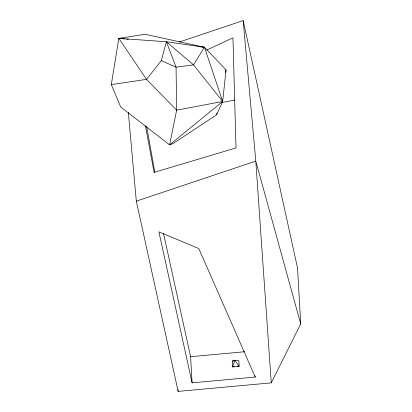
<?xml version="1.0" encoding="UTF-8"?>
<svg xmlns="http://www.w3.org/2000/svg" width="412" height="412" viewBox="0 0 412 412"><rect width="100%" height="100%" fill="white"/><g stroke="black" fill="none" stroke-linecap="round" stroke-linejoin="round"><path stroke-width="0.62" d="M226.054 69.865L222.681 101.47L216.594 114.788L173.102 143.567L169.605 144.859L120.716 106.971L111.291 84.594L118.821 38.362L145.132 34.289L204.465 47.251L226.054 69.865L225.529 72.363M216.594 114.788L216.985 112.914M111.291 84.594L146.518 79.372L161.303 60.646L166.391 41.746L204.465 47.251L222.681 101.47L169.605 144.859L176.655 110.184L176.053 67.13L166.391 41.746L118.821 38.362L146.518 79.372L176.655 110.184L222.681 101.47L193.583 64.885L166.391 41.746M128.333 112.383L136.315 201.154L178.144 391.4L271.266 382.872L300.709 323.904L297.526 267.918L243.152 20.6L179.148 42.055M206.731 50.079L232.955 37.837L236.004 147.934L154.093 172.376L145.446 125.84M136.315 201.154L255.785 161.107L243.152 20.6M232.25 361.082L234.928 360.222L238.847 360.654L239.14 366.325L232.579 366.927L232.25 361.082L234.047 360.969M234.392 366.474L232.579 366.927L234.928 360.222L239.14 366.325L237.379 366.144M222.14 102.475L234.788 100.095M163.466 233.254L190.607 356.694L244.795 351.73M255.208 377.062L198.795 248.554L158.888 231.838L192.09 382.841L255.208 377.062L255.136 375.79M118.821 38.362L124.573 38.96M126.489 39.161L128.41 39.356M198.074 46.587L204.465 47.251L193.583 64.885L176.053 67.13L161.303 60.646M300.709 323.904L255.785 161.107L271.266 382.872M146.667 126.453L154.845 172.448M190.607 356.694L192.09 382.841M178.035 389.489L178.144 391.4"/></g></svg>
